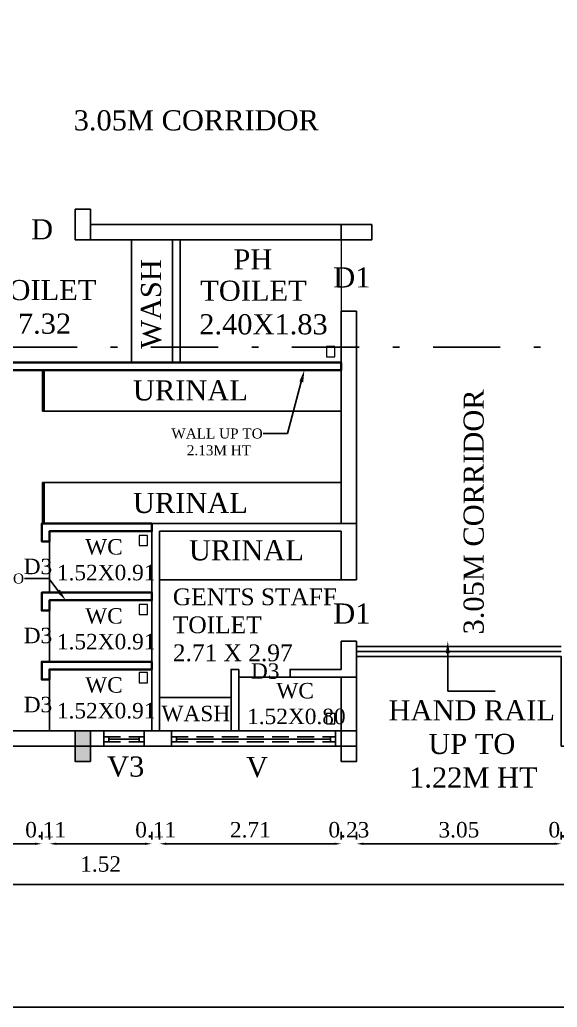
# Model space of a CAD drawing. Header units: metres. Extents: x 3616 to 3987, y 1122 to 1251.
# Drawn here: x 3907.62 to 3915.63, y 1152.95 to 1167.67 of the extents above; entities that cross this region are included whole.
import ezdxf
from ezdxf import colors
from ezdxf.entities.mleader import LeaderData, LeaderLine
from ezdxf.math import Vec2, Vec3

# ---------------------------------------------------------------- set-up
doc = ezdxf.new("R2010")
doc.units = ezdxf.units.M
doc.linetypes.add('DASHDOT', pattern=[1, 0.5, -0.25, 0, -0.25])
doc.linetypes.add('DASHED2', pattern=[0.375, 0.25, -0.125])
for name, color, linetype in [('BLK_1_FLR_2_BLT_UP_AREA', 26, 'Continuous'), ('BLK_1_FLR_2_URINAL', 235, 'Continuous'), ('BLK_1_FLR_2_WATER_CLOSET', 213, 'Continuous')]:
    doc.layers.add(name, color=color, linetype=linetype)
doc.layers.add('BLK_1_FLR_2_SP_WC', color=233, linetype='Continuous', lineweight=5)
doc.layers.add('BLK_1_FLR_2_WASH', color=243, linetype='Continuous', lineweight=5)
doc.styles.add('ANAND', font='times.ttf')
doc.styles.get("Standard").update_dxf_attribs({"font": 'arial.ttf'})
doc.dimstyles.new('V1', dxfattribs={"dimtxt": 0.23, "dimasz": 0.1, "dimexe": 0.18, "dimexo": 0.0625, "dimgap": 0.09, "dimtad": 1, "dimzin": 0, "dimdsep": 46, "dimtxsty": 'ANAND', "dimcen": 0.09, "dimadec": 0, "dimazin": 0, "dimtfac": 1, "dimtix": 1, "dimtofl": 0, "dimtmove": 2, "dimatfit": 0, "dimfxl": 0, "dimtolj": 1, "dimtzin": 0, "dimarcsym": 0})

# ---------------------------------------------------------------- blocks, each defined once
blk = doc.blocks.new('*D285')
at = {"color": 0, "lineweight": -2}
for p, q in [((3906.124, 1155.453), (3906.124, 1155.57)), ((3907.953, 1155.453), (3907.953, 1155.57)), ((3906.224, 1155.39), (3907.853, 1155.39))]:
    blk.add_line(p, q, dxfattribs=at)
at = {"color": 0}
for points in [[(3906.224, 1155.407), (3906.224, 1155.373), (3906.124, 1155.39)], [(3907.853, 1155.407), (3907.853, 1155.373), (3907.953, 1155.39)]]:
    blk.add_solid(points, dxfattribs=at)
at = {"layer": 'Defpoints', "color": 0}
for p in [(3906.124, 1155.39), (3907.953, 1155.39), (3907.953, 1155.39)]:
    blk.add_point(p, dxfattribs=at)
at = {"color": 0, "insert": (3907.038, 1155.08), "char_height": 0.23, "attachment_point": 5, "style": 'ANAND'}
blk.add_mtext('\\A1;1.83', dxfattribs=at)
blk = doc.blocks.new('*D286')
at = {"color": 0, "lineweight": -2}
for p, q in [((3907.953, 1155.453), (3907.953, 1155.57)), ((3908.067, 1155.453), (3908.067, 1155.57)), ((3907.853, 1155.39), (3907.753, 1155.39)), ((3908.167, 1155.39), (3908.267, 1155.39))]:
    blk.add_line(p, q, dxfattribs=at)
at = {"color": 0}
for points in [[(3907.853, 1155.407), (3907.853, 1155.373), (3907.953, 1155.39)], [(3908.167, 1155.407), (3908.167, 1155.373), (3908.067, 1155.39)]]:
    blk.add_solid(points, dxfattribs=at)
at = {"layer": 'Defpoints', "color": 0}
for p in [(3907.953, 1155.39), (3908.067, 1155.39), (3908.067, 1155.39)]:
    blk.add_point(p, dxfattribs=at)
at = {"color": 0, "insert": (3908.01, 1155.597), "char_height": 0.23, "attachment_point": 5, "style": 'ANAND'}
blk.add_mtext('\\A1;0.11', dxfattribs=at)
blk = doc.blocks.new('*D287')
at = {"color": 0, "lineweight": -2}
for p, q in [((3908.067, 1155.453), (3908.067, 1155.57)), ((3909.591, 1155.453), (3909.591, 1155.57)), ((3908.167, 1155.39), (3909.491, 1155.39))]:
    blk.add_line(p, q, dxfattribs=at)
at = {"color": 0}
for points in [[(3908.167, 1155.407), (3908.167, 1155.373), (3908.067, 1155.39)], [(3909.491, 1155.407), (3909.491, 1155.373), (3909.591, 1155.39)]]:
    blk.add_solid(points, dxfattribs=at)
at = {"layer": 'Defpoints', "color": 0}
for p in [(3908.067, 1155.39), (3909.591, 1155.39), (3909.591, 1155.39)]:
    blk.add_point(p, dxfattribs=at)
at = {"color": 0, "insert": (3908.829, 1155.087), "char_height": 0.23, "attachment_point": 5, "style": 'ANAND'}
blk.add_mtext('\\A1;1.52', dxfattribs=at)
blk = doc.blocks.new('*D288')
at = {"color": 0, "lineweight": -2}
for p, q in [((3909.591, 1155.453), (3909.591, 1155.57)), ((3909.705, 1155.453), (3909.705, 1155.57)), ((3909.491, 1155.39), (3909.391, 1155.39)), ((3909.805, 1155.39), (3909.905, 1155.39))]:
    blk.add_line(p, q, dxfattribs=at)
at = {"color": 0}
for points in [[(3909.491, 1155.407), (3909.491, 1155.373), (3909.591, 1155.39)], [(3909.805, 1155.407), (3909.805, 1155.373), (3909.705, 1155.39)]]:
    blk.add_solid(points, dxfattribs=at)
at = {"layer": 'Defpoints', "color": 0}
for p in [(3909.591, 1155.39), (3909.705, 1155.39), (3909.705, 1155.39)]:
    blk.add_point(p, dxfattribs=at)
at = {"color": 0, "insert": (3909.648, 1155.597), "char_height": 0.23, "attachment_point": 5, "style": 'ANAND'}
blk.add_mtext('\\A1;0.11', dxfattribs=at)
blk = doc.blocks.new('*D289')
at = {"color": 0, "lineweight": -2}
for p, q in [((3909.705, 1155.453), (3909.705, 1155.57)), ((3912.411, 1155.453), (3912.411, 1155.57)), ((3909.805, 1155.39), (3912.311, 1155.39))]:
    blk.add_line(p, q, dxfattribs=at)
at = {"color": 0}
for points in [[(3909.805, 1155.407), (3909.805, 1155.373), (3909.705, 1155.39)], [(3912.311, 1155.407), (3912.311, 1155.373), (3912.411, 1155.39)]]:
    blk.add_solid(points, dxfattribs=at)
at = {"layer": 'Defpoints', "color": 0}
for p in [(3909.705, 1155.39), (3912.411, 1155.39), (3912.411, 1155.39)]:
    blk.add_point(p, dxfattribs=at)
at = {"color": 0, "insert": (3911.058, 1155.597), "char_height": 0.23, "attachment_point": 5, "style": 'ANAND'}
blk.add_mtext('\\A1;2.71', dxfattribs=at)
blk = doc.blocks.new('*D290')
at = {"color": 0, "lineweight": -2}
for p, q in [((3912.411, 1155.453), (3912.411, 1155.57)), ((3912.639, 1155.453), (3912.639, 1155.57)), ((3912.311, 1155.39), (3912.211, 1155.39)), ((3912.739, 1155.39), (3912.839, 1155.39))]:
    blk.add_line(p, q, dxfattribs=at)
at = {"color": 0}
for points in [[(3912.311, 1155.407), (3912.311, 1155.373), (3912.411, 1155.39)], [(3912.739, 1155.407), (3912.739, 1155.373), (3912.639, 1155.39)]]:
    blk.add_solid(points, dxfattribs=at)
at = {"layer": 'Defpoints', "color": 0}
for p in [(3912.411, 1155.39), (3912.639, 1155.39), (3912.639, 1155.39)]:
    blk.add_point(p, dxfattribs=at)
at = {"color": 0, "insert": (3912.525, 1155.597), "char_height": 0.23, "attachment_point": 5, "style": 'ANAND'}
blk.add_mtext('\\A1;0.23', dxfattribs=at)
blk = doc.blocks.new('*D291')
at = {"color": 0, "lineweight": -2}
for p, q in [((3912.639, 1155.453), (3912.639, 1155.57)), ((3915.687, 1155.453), (3915.687, 1155.57)), ((3912.739, 1155.39), (3915.587, 1155.39))]:
    blk.add_line(p, q, dxfattribs=at)
at = {"color": 0}
for points in [[(3912.739, 1155.407), (3912.739, 1155.373), (3912.639, 1155.39)], [(3915.587, 1155.407), (3915.587, 1155.373), (3915.687, 1155.39)]]:
    blk.add_solid(points, dxfattribs=at)
at = {"layer": 'Defpoints', "color": 0}
for p in [(3912.639, 1155.39), (3915.687, 1155.39), (3915.687, 1155.39)]:
    blk.add_point(p, dxfattribs=at)
at = {"color": 0, "insert": (3914.163, 1155.597), "char_height": 0.23, "attachment_point": 5, "style": 'ANAND'}
blk.add_mtext('\\A1;3.05', dxfattribs=at)
blk = doc.blocks.new('*D292')
at = {"color": 0, "lineweight": -2}
for p, q in [((3915.687, 1155.453), (3915.687, 1155.57)), ((3915.916, 1155.296), (3915.916, 1155.57)), ((3915.587, 1155.39), (3915.487, 1155.39)), ((3916.016, 1155.39), (3916.116, 1155.39))]:
    blk.add_line(p, q, dxfattribs=at)
at = {"color": 0}
for points in [[(3915.587, 1155.407), (3915.587, 1155.373), (3915.687, 1155.39)], [(3916.016, 1155.407), (3916.016, 1155.373), (3915.916, 1155.39)]]:
    blk.add_solid(points, dxfattribs=at)
at = {"layer": 'Defpoints', "color": 0}
for p in [(3915.687, 1155.39), (3915.916, 1155.39), (3915.916, 1155.234)]:
    blk.add_point(p, dxfattribs=at)
at = {"color": 0, "insert": (3915.801, 1155.597), "char_height": 0.23, "attachment_point": 5, "style": 'ANAND'}
blk.add_mtext('\\A1;0.23', dxfattribs=at)
blk = doc.blocks.new('*D299')
at = {"color": 0, "lineweight": -2}
for p, q in [((3904.257, 1154.744), (3904.257, 1154.962)), ((3940.605, 1154.744), (3940.605, 1154.962)), ((3904.357, 1154.782), (3940.505, 1154.782))]:
    blk.add_line(p, q, dxfattribs=at)
at = {"color": 0}
for points in [[(3904.357, 1154.798), (3904.357, 1154.765), (3904.257, 1154.782)], [(3940.505, 1154.798), (3940.505, 1154.765), (3940.605, 1154.782)]]:
    blk.add_solid(points, dxfattribs=at)
at = {"layer": 'Defpoints', "color": 0}
for p in [(3904.257, 1154.682), (3940.605, 1154.782), (3940.605, 1154.682)]:
    blk.add_point(p, dxfattribs=at)
at = {"color": 0, "insert": (3922.431, 1154.989), "char_height": 0.23, "attachment_point": 5, "style": 'ANAND'}
blk.add_mtext('\\A1;36.35', dxfattribs=at)

msp = doc.modelspace()

# ---------------------------------------------------------------- hatches: boundary and pattern name
h = msp.add_hatch(color=256)
h.dxf.hatch_style = 1
h.paths.add_polyline_path([(3908.67598, 1157.07393), (3908.44738, 1157.07393), (3908.44738, 1156.84533), (3908.67598, 1156.84533)])
h.paths.add_polyline_path([(3908.67598, 1156.84533), (3908.44738, 1156.84533), (3908.44738, 1156.61673), (3908.67598, 1156.61673)])

# ---------------------------------------------------------------- linework, layer by layer
at = {"lineweight": -2}
for p, q in [((3908.44738, 1164.84633, -0.0324), (3908.67598, 1164.84633, -0.0324)), ((3908.44738, 1164.38913, -0.0324), (3908.44738, 1164.84633, -0.0324)), ((3908.67598, 1164.84633, -0.0324), (3908.67598, 1164.38913, -0.0324)), ((3908.67598, 1164.61773, -0.0324), (3912.41052, 1164.61773, -0.0324)), ((3912.41052, 1164.61773, -0.0324), (3912.63912, 1164.61773, -0.0324)), ((3908.67598, 1164.38913, -0.0324), (3908.44738, 1164.38913, -0.0324)), ((3908.67598, 1164.38913, -0.0324), (3912.41052, 1164.38913, -0.0324)), ((3908.67598, 1164.38913, -0.0324), (3912.41052, 1164.38913, -0.0324)), ((3909.28885, 1164.38913, -0.0324), (3909.28885, 1162.56033, -0.0324)), ((3909.89845, 1164.38913, -0.0324), (3909.89845, 1162.56033, -0.0324)), ((3910.01275, 1164.38913, -0.0324), (3910.01275, 1162.56033, -0.0324)), ((3912.41052, 1164.38913, -0.0324), (3912.63912, 1164.38913, -0.0324)), ((3912.41052, 1163.32233, -0.0324), (3912.41052, 1160.16003, -0.0324)), ((3912.63912, 1163.32233, -0.0324), (3912.63912, 1159.32183, -0.0324)), ((3912.41052, 1162.56033, -0.0324), (3907.22818, 1162.56033, -0.0324)), ((3910.01275, 1162.56033, -0.0324), (3909.89845, 1162.56033, -0.0324)), ((3912.41052, 1162.44603, -0.0324), (3907.22818, 1162.44603, -0.0324)), ((3907.96478, 1161.83643, -0.0324), (3907.96478, 1162.44603, -0.0324)), ((3907.99018, 1161.83643, -0.0324), (3907.99018, 1162.44603, -0.0324)), ((3912.41052, 1161.83643, -0.0324), (3907.96478, 1161.83643, -0.0324)), ((3907.96478, 1160.16003, -0.0324), (3907.96478, 1160.76963, -0.0324)), ((3907.96478, 1160.76963, -0.0324), (3912.41052, 1160.76963, -0.0324)), ((3907.99018, 1160.16003, -0.0324), (3907.99018, 1160.76963, -0.0324)), ((3907.95282, 1160.16003, -0.0324), (3907.95282, 1159.89333, -0.0324)), ((3907.95282, 1160.16003, -0.0324), (3909.89518, 1160.16003, -0.0324)), ((3909.59112, 1157.07393, -0.0324), (3909.59112, 1160.16003, -0.0324)), ((3909.59112, 1160.16003, -0.0324), (3912.63912, 1160.16003, -0.0324)), ((3910.00948, 1160.16003, -0.0324), (3912.63912, 1160.16003, -0.0324)), ((3912.63912, 1160.16003, -0.0324), (3912.63912, 1159.32183, -0.0324)), ((3908.06712, 1160.04573, -0.0324), (3908.06712, 1159.89333, -0.0324)), ((3908.06712, 1160.04573, -0.0324), (3909.59112, 1160.04573, -0.0324)), ((3909.59112, 1160.04573, -0.0324), (3909.59112, 1159.13133, -0.0324)), ((3909.70542, 1160.04573, -0.0324), (3909.70542, 1157.07393, -0.0324)), ((3909.70542, 1160.04573, -0.0324), (3910.77222, 1160.04573, -0.0324)), ((3912.41052, 1160.04573, -0.0324), (3909.70542, 1160.04573, -0.0324)), ((3910.77222, 1160.04573, -0.0324), (3909.70542, 1160.04573, -0.0324)), ((3909.70542, 1160.04573, -0.0324), (3909.70542, 1157.07393, -0.0324)), ((3910.88652, 1160.04573, -0.0324), (3912.41052, 1160.04573, -0.0324)), ((3912.41052, 1160.04573, -0.0324), (3912.41052, 1159.32183, -0.0324)), ((3912.41052, 1159.32183, -0.0324), (3912.41052, 1160.04573, -0.0324)), ((3907.95282, 1159.89333, -0.0324), (3908.06712, 1159.89333, -0.0324)), ((3909.70542, 1159.32183, -0.0324), (3912.63912, 1159.32183, -0.0324)), ((3907.95282, 1159.13133, -0.0324), (3907.95282, 1158.86463, -0.0324)), ((3907.95282, 1159.13133, -0.0324), (3909.59112, 1159.13133, -0.0324)), ((3908.06712, 1159.01703, -0.0324), (3908.06712, 1158.86463, -0.0324)), ((3908.06712, 1159.01703, -0.0324), (3909.59112, 1159.01703, -0.0324)), ((3909.59112, 1159.01703, -0.0324), (3909.59112, 1158.10263, -0.0324)), ((3907.95282, 1158.86463, -0.0324), (3908.06712, 1158.86463, -0.0324)), ((3912.63912, 1158.33123, -0.0324), (3915.68712, 1158.33123, -0.0324)), ((3912.63912, 1158.25503, -0.0324), (3915.68712, 1158.25503, -0.0324)), ((3907.95282, 1158.10263, -0.0324), (3907.95282, 1157.83593, -0.0324)), ((3907.95282, 1158.10263, -0.0324), (3909.59112, 1158.10263, -0.0324)), ((3912.63912, 1158.17883, -0.0324), (3915.68712, 1158.17883, -0.0324)), ((3908.06712, 1157.98833, -0.0324), (3908.06712, 1157.83593, -0.0324)), ((3908.06712, 1157.98833, -0.0324), (3909.59112, 1157.98833, -0.0324)), ((3909.59112, 1157.98833, -0.0324), (3909.59112, 1157.07393, -0.0324)), ((3910.77222, 1157.07393, -0.0324), (3910.77222, 1157.98833, -0.0324)), ((3910.77222, 1157.98833, -0.0324), (3910.88652, 1157.98833, -0.0324)), ((3910.88652, 1157.07393, -0.0324), (3910.88652, 1157.98833, -0.0324)), ((3911.64852, 1157.87403, -0.0324), (3911.64852, 1157.98833, -0.0324)), ((3911.64852, 1157.98833, -0.0324), (3912.41052, 1157.98833, -0.0324)), ((3912.63912, 1157.95023, -0.0324), (3912.63912, 1157.07393, -0.0324)), ((3907.95282, 1157.83593, -0.0324), (3908.06712, 1157.83593, -0.0324)), ((3911.64852, 1157.87403, -0.0324), (3912.41052, 1157.87403, -0.0324)), ((3909.70542, 1157.56923, -0.0324), (3910.77222, 1157.56923, -0.0324)), ((3904.48572, 1157.07393, -0.0324), (3912.41052, 1157.07393, -0.0324)), ((3909.70542, 1157.07393, -0.0324), (3909.59112, 1157.07393, -0.0324)), ((3909.88189, 1157.07393, -0.0324), (3909.88189, 1156.84533, -0.0324)), ((3912.41052, 1157.07393, -0.0324), (3912.41052, 1156.61673, -0.0324)), ((3912.41052, 1157.07393, -0.0324), (3912.41052, 1156.61673, -0.0324)), ((3904.48572, 1156.84533, -0.0324), (3912.41052, 1156.84533, -0.0324))]:
    msp.add_line(p, q, dxfattribs=at)
at = {"linetype": 'DASHDOT', "ltscale": 2}
msp.add_line((3903.27771, 1162.78893, -0.0324), (3942.31994, 1162.78893, -0.0324), dxfattribs=at)
for p, q in [((3913.99766, 1157.66437, -0.0324), (3914.70541, 1157.66437, -0.0324)), ((3908.87427, 1156.84533, -0.0324), (3908.87427, 1157.07393, -0.0324)), ((3909.47867, 1156.84533, -0.0324), (3909.47867, 1157.07393, -0.0324)), ((3909.88189, 1156.84533, -0.0324), (3909.88189, 1157.07393, -0.0324)), ((3912.32629, 1156.84533, -0.0324), (3912.32629, 1157.07393, -0.0324)), ((3908.95047, 1156.90883, -0.0324), (3908.95047, 1156.98503, -0.0324)), ((3908.95047, 1156.94693, -0.0324), (3909.40247, 1156.94693, -0.0324)), ((3909.40247, 1156.90883, -0.0324), (3909.40247, 1156.98503, -0.0324)), ((3909.95809, 1156.90883, -0.0324), (3909.95809, 1156.98503, -0.0324)), ((3909.95809, 1156.94693, -0.0324), (3912.25009, 1156.94693, -0.0324)), ((3912.25009, 1156.90883, -0.0324), (3912.25009, 1156.98503, -0.0324))]:
    msp.add_line(p, q)
at = {"linetype": 'DASHED2'}
for p, q in [((3908.87427, 1156.98503, -0.0324), (3909.47867, 1156.98503, -0.0324)), ((3908.87427, 1156.90883, -0.0324), (3909.47867, 1156.90883, -0.0324)), ((3909.88189, 1156.98503, -0.0324), (3912.32629, 1156.98503, -0.0324)), ((3909.88189, 1156.90883, -0.0324), (3912.32629, 1156.90883, -0.0324))]:
    msp.add_line(p, q, dxfattribs=at)
at = {"elevation": -0.0324}
for points in [[(3900.15273, 1225.86588), (3986.80321, 1225.86588), (3986.80321, 1152.9548), (3900.15273, 1152.9548)], [(3908.67598, 1157.07393), (3908.44738, 1157.07393), (3908.44738, 1156.61673), (3908.67598, 1156.61673)], [(3908.87427, 1157.07393), (3909.47867, 1157.07393), (3909.47867, 1156.84533), (3908.87427, 1156.84533)], [(3909.88189, 1157.07393), (3912.32629, 1157.07393), (3912.32629, 1156.84533), (3909.88189, 1156.84533)]]:
    msp.add_lwpolyline(points, close=True, dxfattribs=at)
at = {"lineweight": -2, "elevation": -0.0324}
for points in [[(3912.41052, 1164.61773), (3908.67598, 1164.61773), (3908.67598, 1164.38913), (3912.41052, 1164.38913)], [(3912.41052, 1164.61773), (3908.67598, 1164.61773), (3908.67598, 1164.38913), (3912.41052, 1164.38913)], [(3912.86772, 1164.61773), (3912.86772, 1164.38913), (3912.41052, 1164.38913), (3912.41052, 1164.61773)], [(3912.63912, 1163.32233), (3912.41052, 1163.32233), (3912.41052, 1160.16003), (3912.63912, 1160.16003)], [(3912.63912, 1158.40743), (3912.41052, 1158.40743), (3912.41052, 1157.98833), (3911.64852, 1157.98833), (3911.64852, 1157.87403), (3912.41052, 1157.87403), (3912.41052, 1157.07393), (3912.63912, 1157.07393)], [(3910.88652, 1157.98833), (3910.77222, 1157.98833), (3910.77222, 1157.07393), (3910.88652, 1157.07393)], [(3912.63912, 1157.87403), (3912.41052, 1157.87403), (3912.41052, 1157.07393), (3912.63912, 1157.07393)], [(3912.41052, 1157.07393), (3912.63912, 1157.07393), (3912.63912, 1156.61673), (3912.41052, 1156.61673)]]:
    msp.add_lwpolyline(points, close=True, dxfattribs=at)
at = {"lineweight": 40, "elevation": -0.0324}
for points in [[(3912.41052, 1162.56033), (3907.22818, 1162.56033), (3907.22818, 1162.44603), (3912.41052, 1162.44603)], [(3909.59112, 1160.16003), (3907.95282, 1160.16003), (3907.95282, 1159.89333), (3908.06712, 1159.89333), (3908.06712, 1160.04573), (3909.59112, 1160.04573)], [(3909.59112, 1159.13133), (3907.95282, 1159.13133), (3907.95282, 1158.86463), (3908.06712, 1158.86463), (3908.06712, 1159.01703), (3909.59112, 1159.01703)], [(3909.59112, 1158.10263), (3907.95282, 1158.10263), (3907.95282, 1157.83593), (3908.06712, 1157.83593), (3908.06712, 1157.98833), (3909.59112, 1157.98833)]]:
    msp.add_lwpolyline(points, close=True, dxfattribs=at)
at = {"layer": 'BLK_1_FLR_2_BLT_UP_AREA', "color": 26, "ltscale": 400, "elevation": -0.0324}
msp.add_lwpolyline([(3904.25712, 1203.40353), (3932.37492, 1203.40353), (3932.37492, 1192.35453), (3920.10672, 1192.35453), (3920.10672, 1184.12493), (3915.91572, 1184.12493), (3915.91345, 1173.45722), (3923.91672, 1173.45893), (3923.91672, 1176.12558), (3940.60452, 1176.12233), (3940.60452, 1156.84533), (3915.68712, 1156.84533), (3915.68712, 1158.17883), (3912.63912, 1158.17883), (3912.63912, 1156.84533), (3904.25712, 1156.84533), (3904.25712, 1164.61773), (3907.00032, 1164.61773), (3907.00032, 1167.66573), (3904.25712, 1167.66573)], close=True, dxfattribs=at)
at = {"layer": 'BLK_1_FLR_2_SP_WC', "elevation": -0.0324}
msp.add_lwpolyline([(3910.01275, 1164.38913), (3912.41052, 1164.38913), (3912.41052, 1162.56033), (3910.01275, 1162.56033)], close=True, dxfattribs=at)
at = {"layer": 'BLK_1_FLR_2_URINAL', "ltscale": 400, "elevation": -0.0324}
for points in [[(3907.99018, 1161.83643), (3912.41052, 1161.83643), (3912.41052, 1162.44603), (3907.99018, 1162.44603)], [(3907.99018, 1160.76963), (3912.41052, 1160.76963), (3912.41052, 1160.16003), (3907.99018, 1160.16003)]]:
    msp.add_lwpolyline(points, close=True, dxfattribs=at)
at = {"layer": 'BLK_1_FLR_2_WASH', "color": 60, "elevation": -0.0324}
for points in [[(3912.192, 1162.79601), (3912.192, 1162.64601), (3912.31449, 1162.64601), (3912.31449, 1162.79601)], [(3909.40482, 1159.98494), (3909.40482, 1159.83494), (3909.52732, 1159.83494), (3909.52732, 1159.98494)], [(3909.40482, 1158.95426), (3909.40482, 1158.80426), (3909.52732, 1158.80426), (3909.52732, 1158.95426)], [(3909.40482, 1157.94008), (3909.40482, 1157.79008), (3909.52732, 1157.79008), (3909.52732, 1157.94008)], [(3912.192, 1157.32843), (3912.192, 1157.17843), (3912.31449, 1157.17843), (3912.31449, 1157.32843)]]:
    msp.add_lwpolyline(points, close=True, dxfattribs=at)
at = {"layer": 'BLK_1_FLR_2_WATER_CLOSET', "color": 1, "elevation": -0.0324}
for points in [[(3908.06712, 1160.04573), (3909.59112, 1160.04573), (3909.59112, 1159.13133), (3908.06712, 1159.13133)], [(3908.06712, 1159.01703), (3909.59112, 1159.01703), (3909.59112, 1158.10263), (3908.06712, 1158.10263)], [(3908.06712, 1157.98833), (3909.59112, 1157.98833), (3909.59112, 1157.07393), (3908.06712, 1157.07393)], [(3910.88652, 1157.87403), (3912.41052, 1157.87403), (3912.41052, 1157.07393), (3910.88652, 1157.07393)]]:
    msp.add_lwpolyline(points, close=True, dxfattribs=at)

# ---------------------------------------------------------------- texts
at = {"style": 'ANAND'}
for s, height, p in [('3.05M CORRIDOR ', 0.3, (3908.42753, 1166.01751, -0.0324)), ('D', 0.3, (3907.7931, 1164.3941, -0.0324)), ('PH', 0.3, (3910.80565, 1163.94595, -0.0324)), ('D1', 0.3, (3912.29186, 1163.67714, -0.0324)), ('URINAL', 0.3, (3909.30955, 1161.99409, -0.0324)), ('URINAL', 0.3, (3909.30955, 1160.31769, -0.0324)), ('URINAL', 0.3, (3910.14365, 1159.61206, -0.0324)), ('D3', 0.23, (3907.68345, 1159.40672, -0.0324)), ('D1', 0.3, (3912.29186, 1158.67003, -0.0324)), ('D3', 0.23, (3907.68345, 1158.37802, -0.0324)), ('D3', 0.23, (3911.06704, 1157.84791, -0.06481)), ('D3', 0.23, (3907.68345, 1157.34932, -0.0324)), ('WASH', 0.23, (3909.73444, 1157.21589, -0.0324)), ('V3', 0.3, (3908.92512, 1156.39079, -0.0324)), ('V', 0.3, (3910.99535, 1156.384, -0.0324))]:
    msp.add_text(s, height=height, dxfattribs=at).set_placement(p)
for s, p in [('WASH', (3909.72966, 1162.76393, -0.0324)), ('3.05M CORRIDOR ', (3914.5325, 1158.50827, -0.0324))]:
    msp.add_text(s, height=0.3, rotation=90, dxfattribs=at).set_placement(p)
at = {"attachment_point": 1, "style": 'ANAND'}
for s, insert, char_height, width in [('{\\W1.542968; }BOYS TOILET\\P{\\W5.004882; }7.92 X 7.32 ', (3905.68329, 1163.78891, -0.0324), 0.3, 3.165465), ('{\\W0.110351; }TOILET\\P2.40X1.83', (3910.29659, 1163.779, -0.0324), 0.3, 1.5497477), ('{\\W6.429734; }WC\\P{\\W1.58989; }1.52X0.91', (3908.03982, 1159.9287, -0.0324), 0.23, 1.6226107), ('GENTS STAFF TOILET\\P2.71 X 2.97', (3909.9043, 1159.19369, -0.0324), 0.25, 2.8272661), ('{\\W6.429734; }WC\\P{\\W1.58989; }1.52X0.91', (3908.03982, 1158.9, -0.0324), 0.23, 1.6226107), ('{\\W6.429734; }WC\\P{\\W1.58989; }1.52X0.91', (3908.03982, 1157.8713, -0.0324), 0.23, 1.6226107), ('{\\W6.429734; }WC\\P{\\W1.417038; }1.52X0.80', (3910.88652, 1157.78567, -0.0324), 0.23, 1.6226107), ('{\\W7.68735;  }HAND RAIL \\P{\\W6.86871;   }UP TO \\P{\\W9.04037;  }1.22M HT', (3911.37338, 1157.52765), 0.3, 5.8119722)]:
    msp.add_mtext(s, dxfattribs=dict(at, insert=insert, char_height=char_height, width=width))

# ---------------------------------------------------------------- dimensions: what is measured, and where the dimension line sits
for base, p1, p2, picture, middle in [((3908.06712, 1155.39002, -0.0324), (3907.95282, 1155.39002, -0.0324), (3908.06712, 1155.39002, -0.0324), '*D286', (3908.00997, 1155.59734, -0.0324)), ((3909.70542, 1155.39002, -0.0324), (3909.59112, 1155.39002, -0.0324), (3909.70542, 1155.39002, -0.0324), '*D288', (3909.64827, 1155.59734, -0.0324)), ((3912.41052, 1155.39002, -0.0324), (3909.70542, 1155.39002, -0.0324), (3912.41052, 1155.39002, -0.0324), '*D289', (3911.05797, 1155.59734, -0.0324)), ((3912.63912, 1155.39002, -0.0324), (3912.41052, 1155.39002, -0.0324), (3912.63912, 1155.39002, -0.0324), '*D290', (3912.52482, 1155.59734, -0.0324)), ((3915.68712, 1155.39002, -0.0324), (3912.63912, 1155.39002, -0.0324), (3915.68712, 1155.39002, -0.0324), '*D291', (3914.16312, 1155.59734, -0.0324)), ((3915.91572, 1155.39002, -0.0324), (3915.68712, 1155.39002, -0.0324), (3915.91572, 1155.23374, -0.0324), '*D292', (3915.80142, 1155.59734, -0.0324)), ((3940.60452, 1154.78181, -0.0324), (3904.25712, 1154.68175, -0.0324), (3940.60452, 1154.68175, -0.0324), '*D299', (3922.43082, 1154.98913, -0.0324))]:
    dim = msp.add_linear_dim(base=base, p1=p1, p2=p2, dimstyle='V1')
    dim.commit()
    dim.dimension.update_dxf_attribs({"geometry": picture, "text_midpoint": middle})
for base, p1, p2, picture, middle in [((3907.95282, 1155.39002, -0.0324), (3906.12402, 1155.39002, -0.0324), (3907.95282, 1155.39002, -0.0324), '*D285', (3907.03842, 1155.08038, -0.0324)), ((3909.59112, 1155.39002, -0.0324), (3908.06712, 1155.39002, -0.0324), (3909.59112, 1155.39002, -0.0324), '*D287', (3908.82912, 1155.08712, -0.0324))]:
    dim = msp.add_linear_dim(base=base, p1=p1, p2=p2, dimstyle='V1')
    dim.commit()
    dim.dimension.update_dxf_attribs({"geometry": picture, "text_midpoint": middle, "dimtype": 160})

# ---------------------------------------------------------------- leaders
ml = msp.add_multileader_mtext('Standard')
ml.set_content('WALL UP TO\\P 2.13M HT', color=256, style='ANAND')
ml.set_leader_properties()
ml.build(insert=Vec2(0, 0))
ml.multileader.update_dxf_attribs({"dogleg_length": 0.36, "arrow_head_size": 0.18})
ctx = ml.context
ctx.base_point, ctx.char_height, ctx.arrow_head_size, ctx.landing_gap_size, ctx.plane_origin = Vec3(3909.75312, 1161.50072, -0.0324), 0.15, 0.18, 0.09, Vec3(3911.86262, 1162.44603, -0.0324)
ctx.text_align_type = 1
notes = []
notes.append((ctx, [(0, (1, 1, 0), (3911.61035, 1161.50072, -0.0324), (-1, 0), 0.36, [(0, [(3911.86262, 1162.44603, -0.0324)], 0, [])])]))
ctx.mtext.insert, ctx.mtext.alignment, ctx.mtext.flow_direction = Vec3(3910.56177, 1161.57723, -0.0324), 2, 5
ml = msp.add_multileader_mtext('Standard')
ml.set_content('WALL UP TO\\P 2.13M HT', color=256, style='ANAND')
ml.set_leader_properties()
ml.build(insert=Vec2(0, 0))
ml.multileader.update_dxf_attribs({"dogleg_length": 0.36, "arrow_head_size": 0.18})
ctx = ml.context
ctx.base_point, ctx.char_height, ctx.arrow_head_size, ctx.landing_gap_size, ctx.plane_origin = Vec3(3906.19972, 1159.34004, -0.0324), 0.15, 0.18, 0.09, Vec3(3908.30922, 1159.01703, -0.0324)
ctx.text_align_type = 1
notes.append((ctx, [(0, (1, 1, 0), (3908.05696, 1159.34004, -0.0324), (-1, 0), 0.36, [(0, [(3908.30922, 1159.01703, -0.0324)], 0, [])])]))
ctx.mtext.insert, ctx.mtext.alignment, ctx.mtext.flow_direction = Vec3(3907.00837, 1159.41655, -0.0324), 2, 5
ml = msp.add_multileader_mtext('Standard')
ml.set_content('', color=256)
ml.set_leader_properties()
ml.build(insert=Vec2(0, 0))
ml.multileader.update_dxf_attribs({"dogleg_length": 0.36, "arrow_head_size": 0.18})
ctx = ml.context
ctx.base_point, ctx.char_height, ctx.arrow_head_size, ctx.landing_gap_size, ctx.plane_origin, ctx.plane_x_axis, ctx.plane_y_axis = Vec3(3913.99766, 1157.66437, -0.0324), 0.18, 0.18, 0.09, Vec3(3913.99766, 1158.40743, -0.0324), Vec3(0, -1), Vec3(1, 0)
notes.append((ctx, [(0, (1, 1, 0), (3913.99766, 1158.02437, -0.0324), (0, -1), 0.36, [(0, [(3913.99766, 1158.40743, -0.0324)], 0, [])])]))
ctx.mtext.insert, ctx.mtext.text_direction, ctx.mtext.rotation, ctx.mtext.flow_direction = Vec3(3914.08766, 1157.57437, -0.0324), Vec3(0, -1), 4.71238898, 5
for ctx, leaders in notes:
    for number, flags, end, landing, length, lines in leaders:
        leader = LeaderData()
        leader.index, (leader.has_last_leader_line, leader.has_dogleg_vector, leader.attachment_direction) = number, flags
        leader.last_leader_point, leader.dogleg_vector, leader.dogleg_length = Vec3(end), Vec3(landing), length
        for number, points, colour, breaks in lines:
            line = LeaderLine()
            line.index, line.vertices, line.color, line.breaks = number, Vec3.list(points), colors.encode_raw_color(colour), breaks
            leader.lines.append(line)
        ctx.leaders.append(leader)

doc.saveas('drawing.dxf')
